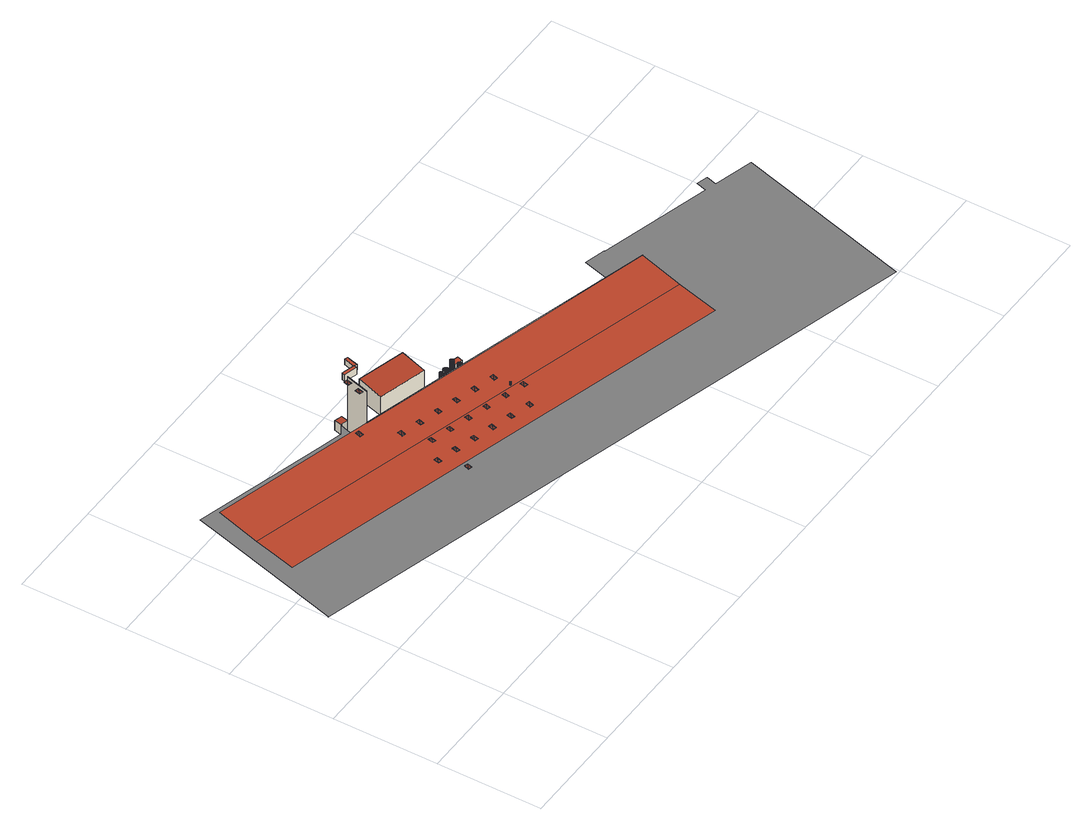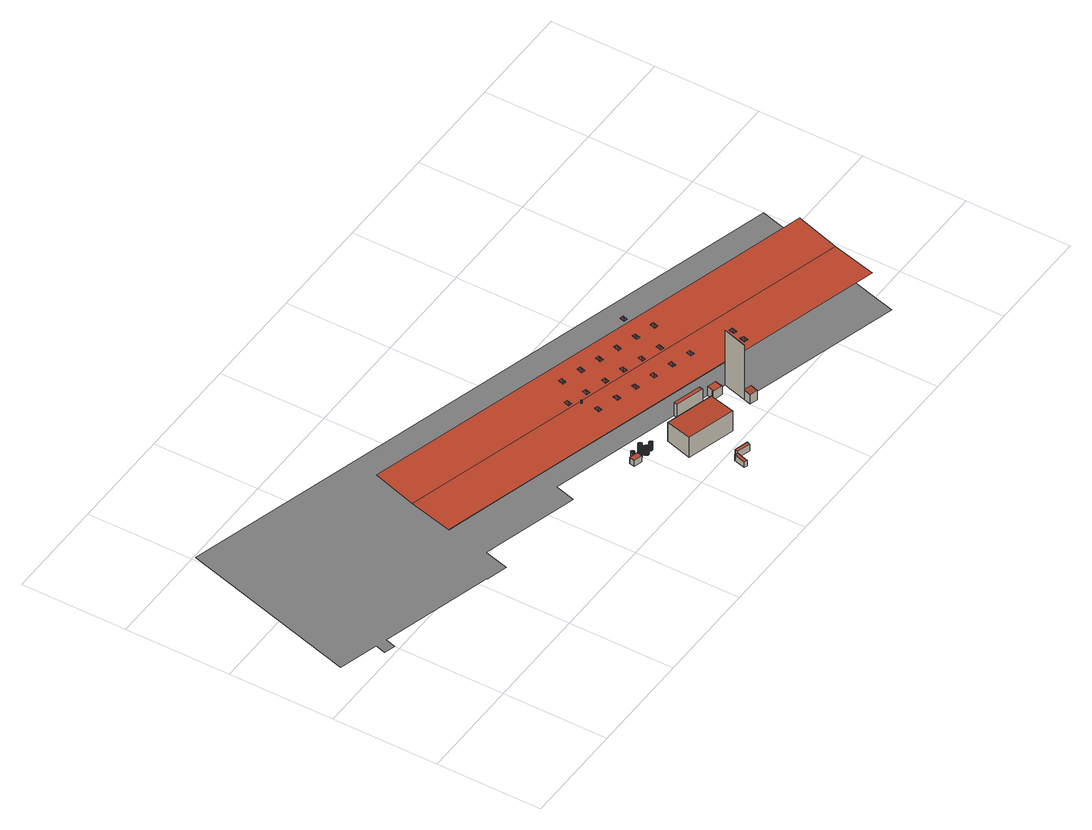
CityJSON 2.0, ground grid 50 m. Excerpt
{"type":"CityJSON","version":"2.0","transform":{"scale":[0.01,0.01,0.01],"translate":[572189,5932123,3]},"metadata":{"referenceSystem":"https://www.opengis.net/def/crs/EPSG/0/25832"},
"CityObjects":{
"building1":{"type":"Building","attributes":{"Grundfläche 2D":"24030.759298","Grundhöhe NN":"3.388"},"children":["building1-1","building1-2","building1-3","building1-4","building1-5","building1-6","building1-7","building1-8","building1-9","building1-10","building1-11","building1-12","building1-13","building1-14","building1-15","building1-16","building1-17","building1-18","building1-19","building1-20","building1-21","building1-22","building1-23"],"geometry":[{"type":"MultiSurface","lod":"3","boundaries":[[[0,1,2,3,4,5,6,7]],[[8,9,10,11]],[[12,13,11,8,14,15,16]],[[17,18,19,20]],[[21,22,23,24]],[[25,26,27,28]],[[29,30,31,32]],[[26,29,32,27]],[[22,21,16,33]],[[22,33,34,23]],[[29,26,25,35,36,37,38,30]],[[33,16,15,34]],[[30,38,39,31]],[[36,35,40,41]],[[37,36,41,42]],[[38,37,42,39]],[[43,44,45,46]],[[44,47,48,45]],[[44,43,49,47]],[[5,50,51,52,9,8,53,6]],[[47,49,54,48]],[[9,52,55,10]],[[56,57,58,59,60,61,62,63,64,65,66,67,68,69,70,71,72,73,74,75,76,77,78,24,23,34,15,14,28,27,32,31,39,42,41,40,46,45,48,54]],[[10,55,79,11]]],"semantics":{"surfaces":[{"type":"RoofSurface"},{"type":"WallSurface"},{"type":"GroundSurface"}],"values":[0,1,1,1,1,1,1,1,0,1,0,1,1,1,1,1,1,1,0,0,1,1,2,0]}}]},
"building1-1":{"type":"BuildingInstallation","parents":["building1"],"geometry":[{"type":"MultiSurface","lod":"3","boundaries":[[[80,81,82]],[[80,83,81]],[[80,82,84]],[[80,84,83]],[[82,81,85,86]],[[84,82,86,87]],[[83,84,87,88]],[[81,83,88,85]]],"semantics":{"surfaces":[{"type":"RoofSurface"},{"type":"WallSurface"}],"values":[0,0,0,0,1,1,1,1]}}]},
"building1-2":{"type":"BuildingInstallation","parents":["building1"],"geometry":[{"type":"MultiSurface","lod":"3","boundaries":[[[89,90,91]],[[89,92,90]],[[89,91,93]],[[89,93,92]],[[91,90,94,95]],[[93,91,95,96]],[[92,93,96,97]],[[90,92,97,94]]],"semantics":{"surfaces":[{"type":"RoofSurface"},{"type":"WallSurface"}],"values":[0,0,0,0,1,1,1,1]}}]},
"building1-3":{"type":"BuildingInstallation","parents":["building1"],"geometry":[{"type":"MultiSurface","lod":"3","boundaries":[[[98,99,100]],[[98,101,99]],[[98,100,102]],[[98,102,101]],[[100,99,103,104]],[[104,105,102,100]],[[101,102,105,106]],[[106,103,99,101]]],"semantics":{"surfaces":[{"type":"RoofSurface"},{"type":"WallSurface"}],"values":[0,0,0,0,1,1,1,1]}}]},
"building1-4":{"type":"BuildingInstallation","parents":["building1"],"geometry":[{"type":"MultiSurface","lod":"3","boundaries":[[[107,108,109]],[[107,110,108]],[[107,109,111]],[[107,111,110]],[[109,108,112,113]],[[111,109,113,114]],[[110,111,114,115]],[[108,110,115,112]]],"semantics":{"surfaces":[{"type":"RoofSurface"},{"type":"WallSurface"}],"values":[0,0,0,0,1,1,1,1]}}]},
"building1-5":{"type":"BuildingInstallation","parents":["building1"],"geometry":[{"type":"MultiSurface","lod":"3","boundaries":[[[116,117,118]],[[116,119,117]],[[116,118,120]],[[116,120,119]],[[118,117,121,122]],[[120,118,122,123]],[[119,120,123,124]],[[117,119,124,121]]],"semantics":{"surfaces":[{"type":"RoofSurface"},{"type":"WallSurface"}],"values":[0,0,0,0,1,1,1,1]}}]},
"building1-6":{"type":"BuildingInstallation","parents":["building1"],"geometry":[{"type":"MultiSurface","lod":"3","boundaries":[[[125,126,127]],[[125,128,126]],[[125,127,129]],[[125,129,128]],[[127,126,130,131]],[[129,127,131,132]],[[128,129,132,133]],[[126,128,133,130]]],"semantics":{"surfaces":[{"type":"RoofSurface"},{"type":"WallSurface"}],"values":[0,0,0,0,1,1,1,1]}}]},
"building1-7":{"type":"BuildingInstallation","parents":["building1"],"geometry":[{"type":"MultiSurface","lod":"3","boundaries":[[[134,135,136]],[[134,137,135]],[[134,136,138]],[[134,138,137]],[[139,140,136,135]],[[138,136,140,141]],[[141,142,137,138]],[[135,137,142,139]]],"semantics":{"surfaces":[{"type":"RoofSurface"},{"type":"WallSurface"}],"values":[0,0,0,0,1,1,1,1]}}]},
"building1-8":{"type":"BuildingInstallation","parents":["building1"],"geometry":[{"type":"MultiSurface","lod":"3","boundaries":[[[143,144,145]],[[143,146,144]],[[143,145,147]],[[143,147,146]],[[148,145,144,149]],[[148,150,147,145]],[[151,146,147,150]],[[151,149,144,146]]],"semantics":{"surfaces":[{"type":"RoofSurface"},{"type":"WallSurface"}],"values":[0,0,0,0,1,1,1,1]}}]},
"building1-9":{"type":"BuildingInstallation","parents":["building1"],"geometry":[{"type":"MultiSurface","lod":"3","boundaries":[[[152,153,154]],[[152,155,153]],[[152,154,156]],[[152,156,155]],[[154,153,157,158]],[[156,154,158,159]],[[155,156,159,160]],[[153,155,160,157]]],"semantics":{"surfaces":[{"type":"RoofSurface"},{"type":"WallSurface"}],"values":[0,0,0,0,1,1,1,1]}}]},
"building1-10":{"type":"BuildingInstallation","parents":["building1"],"geometry":[{"type":"MultiSurface","lod":"3","boundaries":[[[161,162,163]],[[161,164,162]],[[161,163,165]],[[161,165,164]],[[163,162,166,167]],[[165,163,167,168]],[[164,165,168,169]],[[162,164,169,166]]],"semantics":{"surfaces":[{"type":"RoofSurface"},{"type":"WallSurface"}],"values":[0,0,0,0,1,1,1,1]}}]},
"building1-11":{"type":"BuildingInstallation","parents":["building1"],"geometry":[{"type":"MultiSurface","lod":"3","boundaries":[[[170,171,172]],[[170,173,171]],[[170,172,174]],[[170,174,173]],[[172,171,175,176]],[[174,172,176,177]],[[173,174,177,178]],[[171,173,178,175]]],"semantics":{"surfaces":[{"type":"RoofSurface"},{"type":"WallSurface"}],"values":[0,0,0,0,1,1,1,1]}}]},
"building1-12":{"type":"BuildingInstallation","parents":["building1"],"geometry":[{"type":"MultiSurface","lod":"3","boundaries":[[[179,180,181]],[[179,182,180]],[[179,181,183]],[[179,183,182]],[[181,180,184,185]],[[183,181,185,186]],[[182,183,186,187]],[[180,182,187,184]]],"semantics":{"surfaces":[{"type":"RoofSurface"},{"type":"WallSurface"}],"values":[0,0,0,0,1,1,1,1]}}]},
"building1-13":{"type":"BuildingInstallation","parents":["building1"],"geometry":[{"type":"MultiSurface","lod":"3","boundaries":[[[188,189,190]],[[188,191,189]],[[188,190,192]],[[188,192,191]],[[190,189,193,194]],[[192,190,194,195]],[[191,192,195,196]],[[189,191,196,193]]],"semantics":{"surfaces":[{"type":"RoofSurface"},{"type":"WallSurface"}],"values":[0,0,0,0,1,1,1,1]}}]},
"building1-14":{"type":"BuildingInstallation","parents":["building1"],"geometry":[{"type":"MultiSurface","lod":"3","boundaries":[[[197,198,199]],[[197,200,198]],[[197,199,201]],[[197,201,200]],[[199,198,202,203]],[[201,199,203,204]],[[200,201,204,205]],[[198,200,205,202]]],"semantics":{"surfaces":[{"type":"RoofSurface"},{"type":"WallSurface"}],"values":[0,0,0,0,1,1,1,1]}}]},
"building1-15":{"type":"BuildingInstallation","parents":["building1"],"geometry":[{"type":"MultiSurface","lod":"3","boundaries":[[[206,207,208]],[[206,209,207]],[[206,208,210]],[[206,210,209]],[[208,207,211,212]],[[210,208,212,213]],[[209,210,213,214]],[[207,209,214,211]]],"semantics":{"surfaces":[{"type":"RoofSurface"},{"type":"WallSurface"}],"values":[0,0,0,0,1,1,1,1]}}]},
"building1-16":{"type":"BuildingInstallation","parents":["building1"],"geometry":[{"type":"MultiSurface","lod":"3","boundaries":[[[215,216,217]],[[215,218,216]],[[215,217,219]],[[215,219,218]],[[217,216,220,221]],[[219,217,221,222]],[[218,219,222,223]],[[216,218,223,220]]],"semantics":{"surfaces":[{"type":"RoofSurface"},{"type":"WallSurface"}],"values":[0,0,0,0,1,1,1,1]}}]},
"building1-17":{"type":"BuildingInstallation","parents":["building1"],"geometry":[{"type":"MultiSurface","lod":"3","boundaries":[[[224,225,226]],[[224,227,225]],[[224,226,228]],[[224,228,227]],[[226,225,229,230]],[[228,226,230,231]],[[227,228,231,232]],[[225,227,232,229]]],"semantics":{"surfaces":[{"type":"RoofSurface"},{"type":"WallSurface"}],"values":[0,0,0,0,1,1,1,1]}}]},
"building1-18":{"type":"BuildingInstallation","parents":["building1"],"geometry":[{"type":"MultiSurface","lod":"3","boundaries":[[[233,234,235]],[[233,236,234]],[[233,235,237]],[[233,237,236]],[[235,234,238,239]],[[237,235,239,240]],[[236,237,240,241]],[[234,236,241,238]]],"semantics":{"surfaces":[{"type":"RoofSurface"},{"type":"WallSurface"}],"values":[0,0,0,0,1,1,1,1]}}]},
"building1-19":{"type":"BuildingInstallation","parents":["building1"],"geometry":[{"type":"MultiSurface","lod":"3","boundaries":[[[242,243,244]],[[242,245,243]],[[242,244,246]],[[242,246,245]],[[244,243,247,248]],[[246,244,248,249]],[[245,246,249,250]],[[243,245,250,247]]],"semantics":{"surfaces":[{"type":"RoofSurface"},{"type":"WallSurface"}],"values":[0,0,0,0,1,1,1,1]}}]},
"building1-20":{"type":"BuildingInstallation","parents":["building1"],"geometry":[{"type":"MultiSurface","lod":"3","boundaries":[[[251,252,253]],[[251,254,252]],[[251,253,255]],[[251,255,254]],[[253,252,256,257]],[[255,253,257,258]],[[254,255,258,259]],[[252,254,259,256]]],"semantics":{"surfaces":[{"type":"RoofSurface"},{"type":"WallSurface"}],"values":[0,0,0,0,1,1,1,1]}}]},
"building1-21":{"type":"BuildingInstallation","parents":["building1"],"geometry":[{"type":"MultiSurface","lod":"3","boundaries":[[[260,261,262,263,264,265,266,267,268,269,270,271,272,273,274,275,276]],[[264,263,277,278]],[[263,262,279,277]],[[280,266,265,264,278,281]],[[282,268,267,266,280,283]],[[269,268,282,284]],[[270,269,284,285]],[[271,270,285,286]],[[272,271,286,287]],[[288,274,273,272,287,289]],[[275,274,288,290]],[[276,275,290,291]],[[260,276,291,292]],[[261,260,292,293]],[[262,261,293,279]]],"semantics":{"surfaces":[{"type":"RoofSurface"},{"type":"WallSurface"}],"values":[0,1,1,1,1,1,1,1,1,1,1,1,1,1,1]}}]},
"building1-22":{"type":"BuildingInstallation","parents":["building1"],"geometry":[{"type":"MultiSurface","lod":"3","boundaries":[[[294,295,296]],[[294,297,295]],[[294,296,298]],[[294,298,297]],[[296,295,299,300]],[[298,296,300,301]],[[297,298,301,302]],[[295,297,302,299]]],"semantics":{"surfaces":[{"type":"RoofSurface"},{"type":"WallSurface"}],"values":[0,0,0,0,1,1,1,1]}}]},
"building1-23":{"type":"BuildingInstallation","parents":["building1"],"geometry":[{"type":"MultiSurface","lod":"3","boundaries":[[[303,304,305]],[[303,306,304]],[[303,305,307]],[[303,307,306]],[[305,304,308,309]],[[307,305,309,310]],[[306,307,310,311]],[[304,306,311,308]]],"semantics":{"surfaces":[{"type":"RoofSurface"},{"type":"WallSurface"}],"values":[0,0,0,0,1,1,1,1]}}]},
"building2":{"type":"Building","attributes":{"Grundfläche 2D":"312.555005","Grundhöhe NN":"3.388"},"geometry":[{"type":"Solid","lod":"3","boundaries":[[[[312,313,314,315]],[[316,317,315,314]],[[317,318,312,315]],[[318,319,313,312]],[[319,316,314,313]],[[319,318,317,316]]]],"semantics":{"surfaces":[{"type":"RoofSurface"},{"type":"WallSurface"},{"type":"GroundSurface"}],"values":[[0,1,1,1,1,2]]}}]},
"building3":{"type":"Building","attributes":{"Grundfläche 2D":"10.843901","Grundhöhe NN":"3.279"},"geometry":[{"type":"Solid","lod":"3","boundaries":[[[[320,321,322,323]],[[324,325,323,322]],[[325,326,320,323]],[[326,327,321,320]],[[327,324,322,321]],[[327,326,325,324]]]],"semantics":{"surfaces":[{"type":"RoofSurface"},{"type":"WallSurface"},{"type":"GroundSurface"}],"values":[[0,1,1,1,1,2]]}}]},
"building4":{"type":"Building","attributes":{"Grundfläche 2D":"8.420432","Grundhöhe NN":"3.201"},"geometry":[{"type":"Solid","lod":"3","boundaries":[[[[328,329,330,331]],[[329,328,332,333]],[[330,329,333,334]],[[331,330,334,335]],[[328,331,335,332]],[[333,332,335,334]]]],"semantics":{"surfaces":[{"type":"RoofSurface"},{"type":"WallSurface"},{"type":"GroundSurface"}],"values":[[0,1,1,1,1,2]]}}]},
"building5":{"type":"Building","attributes":{"Grundfläche 2D":"1.985533","Grundhöhe NN":"3.388"},"geometry":[{"type":"Solid","lod":"3","boundaries":[[[[336,337,338,339]],[[340,341,336,339,342]],[[337,343,344,338]],[[345,346,344,343]],[[347,346,345]],[[347,348,349,346]],[[348,350,351,352,349]],[[353,354,355,352,351]],[[356,357,358,355,354]],[[357,359,360,358]],[[361,362,363,360,359]],[[362,364,365,366,363]],[[367,368,369,366,365]],[[370,371,372,369,368]],[[373,374,375,372,371]],[[376,377,378,375,374]],[[379,378,377]],[[379,380,381,378]],[[380,382,383,381]],[[384,385,386,383,382]],[[385,387,388,386]],[[389,388,387]],[[389,390,391,388]],[[392,391,390]],[[393,394,395,391,392]],[[394,396,397,395]],[[398,397,396]],[[398,399,400,401,397]],[[400,402,340,342,401]],[[403,404,405,406]],[[407,408,404,403]],[[409,406,405,410]],[[411,409,410,412]],[[413,411,412,414]],[[415,413,414,416]],[[415,416,417,418]],[[418,417,419,420]],[[421,420,419,422]],[[421,422,423,424]],[[425,424,423,426]],[[427,425,426,428]],[[429,427,428,430]],[[429,430,431,432]],[[433,432,431,434]],[[435,436,437,438,439,407,403,406,409,411,413,415,418,420,421,424,425,427,429,432,433,440,441,442]],[[440,433,434,443]],[[440,443,444,441]],[[442,441,444,445]],[[435,442,445,446]],[[435,446,447,436]],[[437,436,447,448]],[[438,437,448,449]],[[439,438,449,450]],[[407,439,450,408]],[[405,404,339,338]],[[404,408,342,339]],[[410,405,338,344]],[[412,410,344,346]],[[414,412,346,349]],[[416,414,349,352]],[[417,416,352,355]],[[419,417,355,358]],[[422,419,358,360]],[[423,422,360,363]],[[426,423,363,366]],[[428,426,366,369]],[[430,428,369,372]],[[431,430,372,375]],[[434,431,375,378]],[[443,434,378,381]],[[444,443,381,383]],[[445,444,383,386]],[[446,445,386,388]],[[447,446,388,391]],[[448,447,391,395]],[[449,448,395,397]],[[450,449,397,401]],[[408,450,401,342]],[[337,336,451,452]],[[336,341,340,453,454,451]],[[453,340,402,400,455,456]],[[343,337,452,457]],[[345,343,457,458]],[[347,345,458,459]],[[348,347,459,460]],[[461,351,350,348,460,462]],[[463,354,353,351,461,464]],[[465,357,356,354,463,466]],[[359,357,465,467]],[[361,359,467,468]],[[362,361,468,469]],[[470,365,364,362,469,471]],[[472,368,367,365,470,473]],[[370,368,472,474]],[[371,370,474,475]],[[476,374,373,371,475,477]],[[376,374,476,478]],[[377,376,478,479]],[[379,377,479,480]],[[380,379,480,481]],[[382,380,481,482]],[[384,382,482,483]],[[385,384,483,484]],[[387,385,484,485]],[[389,387,485,486]],[[390,389,486,487]],[[392,390,487,488]],[[393,392,488,489]],[[394,393,489,490]],[[396,394,490,491]],[[398,396,491,492]],[[399,398,492,493]],[[400,399,493,455]],[[485,484,483,482,481,480,479,478,476,477,475,474,472,473,470,471,469,468,467,465,466,463,464,461,462,460,459,458,457,452,451,454,453,456,455,493,492,491,490,489,488,487,486]]]],"semantics":{"surfaces":[{"type":"RoofSurface"},{"type":"WallSurface"},{"type":"GroundSurface"}],"values":[[0,0,0,0,0,0,0,0,0,0,0,0,0,0,0,0,0,0,0,0,0,0,0,0,0,0,0,0,0,0,0,0,0,0,0,0,0,0,0,0,0,0,0,0,0,0,0,0,0,0,0,0,0,0,0,0,0,0,0,0,0,0,0,0,0,0,0,0,0,0,0,0,0,0,0,0,0,0,1,1,1,1,1,1,1,1,1,1,1,1,1,1,1,1,1,1,1,1,1,1,1,1,1,1,1,1,1,1,1,1,1,1,1,2]]}}]},
"building6":{"type":"Building","attributes":{"Grundfläche 2D":"4.616173","Grundhöhe NN":"3.388"},"geometry":[{"type":"Solid","lod":"3","boundaries":[[[[494,495,496,497]],[[495,498,499,496]],[[500,494,497,501]],[[502,500,501,503]],[[504,502,503,505]],[[506,504,505,507]],[[508,506,507,509]],[[510,508,509,511]],[[512,510,511,513]],[[514,512,513,515]],[[516,514,515,517]],[[518,516,517,519]],[[520,518,519,521]],[[522,520,521,523]],[[524,522,523,525]],[[526,524,525,527]],[[528,526,527,529]],[[530,528,529,531]],[[532,530,531,533]],[[534,532,533,535]],[[536,534,535,537]],[[538,536,537,539]],[[540,538,539,541]],[[498,540,541,499]],[[542,543,544,545,546,547,548]],[[549,542,548,550]],[[545,551,552,553,546]],[[554,555,556,557,558,552]],[[554,552,551]],[[556,559,560,561,562,557]],[[560,563,564,565,566,561]],[[564,567,568,569,565]],[[570,571,572,573,574,568]],[[570,568,567]],[[575,576,577,578,579,580,549,550,548,547,546,553,552,558,557,562,561,566,565,569,568,574,573,581]],[[572,582,583,581,573]],[[583,584,576,575,581]],[[584,585,586,578,577,576]],[[586,587,579,578]],[[587,588,580,579]],[[588,589,542,549,580]],[[590,591,544,543]],[[592,590,543,542]],[[591,593,545,544]],[[593,594,551,545]],[[594,595,554,551]],[[595,596,555,554]],[[596,597,556,555]],[[597,598,559,556]],[[598,599,560,559]],[[599,600,563,560]],[[600,601,564,563]],[[601,602,567,564]],[[602,603,570,567]],[[603,604,571,570]],[[604,605,572,571]],[[605,606,582,572]],[[606,607,583,582]],[[607,608,584,583]],[[608,609,585,584]],[[609,610,586,585]],[[610,611,587,586]],[[611,612,588,587]],[[612,613,589,588]],[[613,592,542,589]],[[495,494,591,590]],[[498,495,590,592]],[[494,500,593,591]],[[500,502,594,593]],[[502,504,595,594]],[[504,506,596,595]],[[506,508,597,596]],[[508,510,598,597]],[[510,512,599,598]],[[512,514,600,599]],[[514,516,601,600]],[[516,518,602,601]],[[518,520,603,602]],[[520,522,604,603]],[[522,524,605,604]],[[524,526,606,605]],[[526,528,607,606]],[[528,530,608,607]],[[530,532,609,608]],[[532,534,610,609]],[[534,536,611,610]],[[536,538,612,611]],[[538,540,613,612]],[[540,498,592,613]],[[614,615,497,496]],[[615,616,501,497]],[[617,614,496,499]],[[616,618,503,501]],[[618,619,505,503]],[[619,620,507,505]],[[620,621,509,507]],[[621,622,511,509]],[[622,623,513,511]],[[623,624,515,513]],[[624,625,517,515]],[[625,626,519,517]],[[626,627,521,519]],[[627,628,523,521]],[[628,629,525,523]],[[629,630,527,525]],[[630,631,529,527]],[[631,632,531,529]],[[632,633,533,531]],[[633,634,535,533]],[[634,635,537,535]],[[635,636,539,537]],[[636,637,541,539]],[[637,617,499,541]],[[632,631,630,629,628,627,626,625,624,623,622,621,620,619,618,616,615,614,617,637,636,635,634,633]]]],"semantics":{"surfaces":[{"type":"RoofSurface"},{"type":"WallSurface"},{"type":"GroundSurface"}],"values":[[0,0,0,0,0,0,0,0,0,0,0,0,0,0,0,0,0,0,0,0,0,0,0,0,0,0,0,0,0,0,0,0,0,0,0,0,0,0,0,0,0,0,0,0,0,0,0,0,0,0,0,0,0,0,0,0,0,0,0,0,0,0,0,0,0,0,0,0,0,0,0,0,0,0,0,0,0,0,0,0,0,0,0,0,0,0,0,0,0,1,1,1,1,1,1,1,1,1,1,1,1,1,1,1,1,1,1,1,1,1,1,1,1,2]]}}]},
"building7":{"type":"Building","attributes":{"Grundfläche 2D":"2.510929","Grundhöhe NN":"3.388"},"geometry":[{"type":"Solid","lod":"3","boundaries":[[[[638,639,640,641,642]],[[643,644,638,642,645]],[[640,646,647,648,641]],[[649,650,651,648,647]],[[650,652,653,654,651]],[[653,655,656,657,654]],[[656,658,659,660,657]],[[659,661,662,660]],[[663,664,665,662,661]],[[666,667,668,665,664]],[[669,670,671,668,667]],[[672,673,674,671,670]],[[673,675,676,674]],[[677,678,679,676,675]],[[680,681,682,679,678]],[[683,684,685,682,681]],[[686,687,688,685,684]],[[687,689,690,691,688]],[[692,693,694,691,690]],[[695,696,697,694,693]],[[696,698,699,700,697]],[[699,701,702,703,700]],[[702,704,705,706,703]],[[705,707,643,645,706]],[[708,709,710,711]],[[709,712,713,710]],[[714,708,711,715]],[[716,714,715,717]],[[718,716,717,719]],[[720,718,719,721]],[[720,721,722,723]],[[724,723,722,725]],[[726,724,725,727]],[[726,727,728,729]],[[730,729,728,731]],[[730,731,732,733]],[[734,733,732,735]],[[736,734,735,737]],[[738,736,737,739]],[[740,741,742,743,744,712,709,708,714,716,718,720,723,724,726,729,730,733,734,736,738,745,746,747]],[[745,738,739,748]],[[746,745,748,749]],[[747,746,749,750]],[[740,747,750,751]],[[741,740,751,752]],[[742,741,752,753]],[[742,753,754,743]],[[744,743,754,755]],[[712,744,755,713]],[[711,710,642,641]],[[710,713,645,642]],[[715,711,641,648]],[[717,715,648,651]],[[719,717,651,654]],[[721,719,654,657]],[[721,657,660,722]],[[725,722,660,662]],[[727,725,662,665]],[[728,727,665,668]],[[731,728,668,671]],[[732,731,671,674]],[[735,732,674,676]],[[737,735,676,679]],[[739,737,679,682]],[[748,739,682,685]],[[749,748,685,688]],[[750,749,688,691]],[[751,750,691,694]],[[752,751,694,697]],[[753,752,697,700]],[[754,753,700,703]],[[755,754,703,706]],[[713,755,706,645]],[[756,640,639,638,757,758]],[[759,647,646,640,756,760]],[[638,644,643,761,762,757]],[[763,650,649,647,759,764]],[[765,653,652,650,763,766]],[[655,653,765,767]],[[656,655,767,768]],[[769,659,658,656,768,770]],[[661,659,769,771]],[[772,664,663,661,771,773]],[[666,664,772,774]],[[667,666,774,775]],[[776,670,669,667,775,777]],[[778,673,672,670,776,779]],[[675,673,778,780]],[[678,677,675,780,781]],[[782,681,680,678,781,783]],[[683,681,782,784]],[[684,683,784,785]],[[786,687,686,684,785,787]],[[788,690,689,687,786,789]],[[790,693,692,690,788,791]],[[695,693,790,792]],[[696,695,792,793]],[[794,699,698,696,793,795]],[[796,702,701,699,794,797]],[[798,705,704,702,796,799]],[[761,643,707,705,798,800]],[[792,790,791,788,789,786,787,785,784,782,783,781,780,778,779,776,777,775,774,772,773,771,769,770,768,767,765,766,763,764,759,760,756,758,757,762,761,800,798,799,796,797,794,795,793]]]],"semantics":{"surfaces":[{"type":"RoofSurface"},{"type":"WallSurface"},{"type":"GroundSurface"}],"values":[[0,0,0,0,0,0,0,0,0,0,0,0,0,0,0,0,0,0,0,0,0,0,0,0,0,0,0,0,0,0,0,0,0,0,0,0,0,0,0,0,0,0,0,0,0,0,0,0,0,0,0,0,0,0,0,0,0,0,0,0,0,0,0,0,0,0,0,0,0,0,0,0,0,1,1,1,1,1,1,1,1,1,1,1,1,1,1,1,1,1,1,1,1,1,1,1,1,1,1,1,1,2]]}}]},
"building8":{"type":"Building","attributes":{"Grundfläche 2D":"13.021311","Grundhöhe NN":"3.388"},"geometry":[{"type":"Solid","lod":"3","boundaries":[[[[801,802,803,804]],[[801,804,805]],[[802,806,807,803]],[[806,808,809,807]],[[808,810,811,812,809]],[[813,814,815,812,811]],[[814,816,817,818,815]],[[817,819,820,818]],[[821,822,823,820,819]],[[822,824,825,823]],[[826,827,828,825,824]],[[829,830,831,828,827]],[[832,833,834,831,830]],[[835,836,837,834,833]],[[838,839,840,837,836]],[[841,840,839]],[[841,842,843,840]],[[844,845,843,842]],[[846,847,848,845,844]],[[847,849,850,848]],[[851,852,853,850,849]],[[852,854,855,856,853]],[[855,857,858,856]],[[857,859,860,861,858]],[[860,862,863,864,861]],[[863,805,804,864]],[[865,866,867,868]],[[866,869,870,867]],[[871,865,868,872]],[[873,871,872,874]],[[875,873,874,876]],[[877,875,876,878]],[[877,878,879,880]],[[881,880,879,882]],[[881,882,883,884]],[[885,884,883,886]],[[887,885,886,888]],[[889,887,888,890]],[[891,889,890,892]],[[893,891,892,894]],[[895,896,897,898,899,900,869,866,865,871,873,875,877,880,881,884,885,887,889,891,893,901,902,903]],[[901,893,894,904]],[[901,904,905,902]],[[903,902,905,906]],[[903,906,907,895]],[[896,895,907,908]],[[897,896,908,909]],[[898,897,909,910]],[[898,910,911,899]],[[900,899,911,912]],[[869,900,912,870]],[[868,867,804,803]],[[867,870,864,804]],[[872,868,803,807]],[[874,872,807,809]],[[876,874,809,812]],[[878,876,812,815]],[[879,878,815,818]],[[882,879,818,820]],[[883,882,820,823]],[[886,883,823,825]],[[888,886,825,828]],[[890,888,828,831]],[[892,890,831,834]],[[894,892,834,837]],[[904,894,837,840]],[[905,904,840,843]],[[905,843,845,906]],[[907,906,845,848]],[[908,907,848,850]],[[909,908,850,853]],[[909,853,856,910]],[[911,910,856,858]],[[912,911,858,861]],[[912,861,864,870]],[[913,914,915,916]],[[802,801,917,918]],[[806,802,918,919]],[[808,806,919,920]],[[810,808,920,921]],[[811,810,921,922]],[[813,811,922,923]],[[814,813,923,924]],[[925,817,816,814,924,926]],[[819,817,925,927]],[[928,822,821,819,927,929]],[[824,822,928,930]],[[826,824,930,931]],[[827,826,931,932]],[[933,830,829,827,932,934]],[[832,830,933,935]],[[833,832,935,936]],[[835,833,936,937]],[[836,835,937,938]],[[838,836,938,939]],[[839,838,939,940]],[[841,839,940,941]],[[842,841,941,942]],[[844,842,942,943]],[[944,847,846,844,943,945]],[[849,847,944,946]],[[947,852,851,849,946,948]],[[949,855,854,852,947,950]],[[857,855,949,951]],[[952,860,859,857,951,953]],[[954,863,862,860,952,955]],[[801,805,956,917]],[[805,863,954,956]],[[914,913,957,958]],[[915,914,958,959]],[[916,915,959,960]],[[913,916,960,957]],[[944,945,943,942,941,940,939,938,937,936,935,933,934,932,931,930,928,929,927,925,926,924,923,922,921,920,919,918,917,956,954,955,952,953,951,949,950,947,948,946]],[[958,957,960,959]]]],"semantics":{"surfaces":[{"type":"RoofSurface"},{"type":"WallSurface"},{"type":"GroundSurface"}],"values":[[0,0,0,0,0,0,0,0,0,0,0,0,0,0,0,0,0,0,0,0,0,0,0,0,0,0,0,0,0,0,0,0,0,0,0,0,0,0,0,0,0,0,0,0,0,0,0,0,0,0,0,0,0,0,0,0,0,0,0,0,0,0,0,0,0,0,0,0,0,0,0,0,0,0,0,0,1,1,1,1,1,1,1,1,1,1,1,1,1,1,1,1,1,1,1,1,1,1,1,1,1,1,1,1,1,1,1,1,1,1,1,1,2,2]]}}]}
},
"vertices":[
[638,10574,1261],[4514,9489,1262],[14198,6781,1262],[14249,6767,1262],[22858,4359,1261],[23442,6448,1189],[1222,12662,1189],[927,11608,1227],[9571,12662,1261],[9565,12641,1261],[9565,12641,1290],[9571,12662,1290],[9888,13794,3030],[9571,12662,3030],[9571,12662,39],[9888,13794,39],[9888,13794,584],[9873,13786,3008],[9563,12677,2993],[9563,12677,3030],[9873,13786,3030],[9525,13895,584],[9627,14258,553],[9627,14258,39],[9525,13895,39],[10051,12528,525],[10135,12829,525],[10135,12829,39],[10051,12528,39],[10110,12836,525],[10125,12890,525],[10125,12890,39],[10110,12836,39],[9989,14156,553],[9989,14156,39],[10486,12407,525],[10570,12709,525],[10599,12701,525],[10614,12754,525],[10614,12754,39],[10486,12407,39],[10570,12709,39],[10599,12701,39],[10899,12291,768],[10948,12463,768],[10948,12463,39],[10899,12291,39],[12277,12092,768],[12277,12092,39],[12229,11919,768],[24042,8592,1261],[19006,10001,1261],[18498,10143,1261],[1828,14828,1261],[12229,11919,39],[24042,8592,1290],[18422,10187,39],[18693,11156,39],[19231,11005,39],[23248,9882,39],[23576,11058,39],[24561,10783,39],[24553,10754,39],[29863,9269,39],[30006,9778,39],[30521,9634,39],[30379,9125,39],[32238,8605,39],[29868,132,39],[29859,99,39],[22260,2224,39],[80,8427,39],[40,8438,39],[43,8447,39],[47,8462,39],[1828,14828,39],[2144,15960,39],[8460,14193,39],[8470,14190,39],[24048,8614,1290],
[9573,7785,1303],[9617,7638,1276],[9687,7888,1276],[9458,7682,1276],[9528,7933,1276],[9617,7638,1250],[9687,7888,1258],[9528,7933,1258],[9458,7682,1250],
[9234,9034,1286],[9119,8926,1266],[9277,8882,1266],[9191,9185,1266],[9349,9141,1266],[9119,8926,1238],[9277,8882,1238],[9349,9141,1229],[9191,9185,1229],
[8835,12558,1301],[8878,12409,1285],[8949,12664,1285],[8721,12453,1285],[8792,12708,1285],[8878,12409,1248],[8949,12664,1256],[8792,12708,1256],[8721,12453,1248],
[10193,8766,1286],[10078,8658,1266],[10235,8614,1266],[10150,8917,1266],[10308,8873,1266],[10078,8658,1238],[10235,8614,1238],[10308,8873,1229],[10150,8917,1229],
[10172,9911,1236],[10216,9765,1219],[10286,10014,1219],[10057,9809,1219],[10127,10058,1219],[10216,9765,1201],[10286,10014,1193],[10127,10058,1193],[10057,9809,1201],
[9825,11153,1265],[9710,11049,1245],[9869,11004,1245],[9781,11303,1245],[9940,11258,1245],[9710,11049,1212],[9869,11004,1212],[9940,11258,1221],[9781,11303,1221],
[9393,12930,3044],[9438,12783,3026],[9507,13033,3026],[9278,12828,3026],[9348,13078,3026],[9438,12783,2994],[9507,13033,2997],[9348,13078,2997],[9278,12828,2994],
[9576,13587,3059],[9621,13439,3041],[9691,13689,3041],[9461,13484,3041],[9531,13734,3041],[9691,13689,3006],[9621,13439,3002],[9531,13734,3006],[9461,13484,3002],
[11154,8497,1286],[11038,8389,1266],[11196,8345,1266],[11111,8648,1266],[11269,8604,1266],[11038,8389,1238],[11196,8345,1238],[11269,8604,1229],[11111,8648,1229],
[11128,9644,1236],[11172,9497,1219],[11242,9746,1219],[11013,9542,1219],[11083,9791,1219],[11172,9497,1201],[11242,9746,1193],[11083,9791,1193],[11013,9542,1201],
[10785,10885,1265],[10670,10780,1245],[10829,10735,1245],[10741,11034,1245],[10900,10989,1245],[10670,10780,1212],[10829,10735,1212],[10900,10989,1221],[10741,11034,1221],
[12112,8229,1286],[11997,8121,1266],[12155,8077,1266],[12069,8380,1266],[12227,8336,1266],[11997,8121,1238],[12155,8077,1238],[12227,8336,1229],[12069,8380,1229],
[12093,9374,1236],[12137,9227,1219],[12207,9476,1219],[11978,9272,1219],[12048,9521,1219],[12137,9227,1201],[12207,9476,1193],[12048,9521,1193],[11978,9272,1201],
[11746,10616,1265],[11630,10511,1245],[11790,10467,1245],[11702,10765,1245],[11861,10721,1245],[11630,10511,1212],[11790,10467,1212],[11861,10721,1221],[11702,10765,1221],
[13078,7959,1286],[12962,7851,1266],[13120,7807,1266],[13035,8110,1266],[13193,8066,1266],[12962,7851,1238],[13120,7807,1238],[13193,8066,1229],[13035,8110,1229],
[13050,9106,1236],[13095,8960,1219],[13164,9209,1219],[12936,9004,1219],[13005,9253,1219],[13095,8960,1201],[13164,9209,1193],[13005,9253,1193],[12936,9004,1201],
[12706,10348,1265],[12590,10243,1245],[12750,10198,1245],[12661,10497,1245],[12821,10452,1245],[12590,10243,1212],[12750,10198,1212],[12821,10452,1221],[12661,10497,1221],
[14061,7684,1286],[13946,7576,1266],[14104,7532,1266],[14019,7835,1266],[14176,7791,1266],[13946,7576,1238],[14104,7532,1238],[14176,7791,1229],[14019,7835,1229],
[13668,10079,1265],[13553,9974,1245],[13712,9929,1245],[13624,10228,1245],[13783,10183,1245],[13553,9974,1212],[13712,9929,1212],[13783,10183,1221],[13624,10228,1221],
[14044,8829,1236],[14088,8682,1219],[14158,8931,1219],[13929,8726,1219],[13999,8975,1219],[14088,8682,1201],[14158,8931,1193],[13999,8975,1193],[13929,8726,1201],
[14722,9031,1346],[14722,9033,1346],[14706,9046,1346],[14689,9049,1346],[14672,9043,1346],[14660,9030,1346],[14659,9028,1346],[14658,9025,1346],[14656,9008,1346],[14662,8991,1346],[14675,8980,1346],[14692,8977,1346],[14695,8976,1346],[14698,8977,1346],[14714,8983,1346],[14725,8997,1346],[14728,9014,1346],[14689,9049,1194],[14672,9043,1193],[14706,9046,1194],[14659,9028,1193],[14660,9030,1193],[14656,9008,1192],[14658,9025,1193],[14662,8991,1192],[14675,8980,1191],[14692,8977,1191],[14695,8976,1191],[14714,8983,1192],[14698,8977,1192],[14725,8997,1192],[14728,9014,1193],[14722,9031,1193],[14722,9033,1193],
[15002,8561,1236],[15046,8414,1219],[15116,8663,1219],[14887,8458,1219],[14957,8708,1219],[15046,8414,1201],[15116,8663,1193],[14957,8708,1193],[14887,8458,1201],
[14659,9801,1265],[14544,9697,1245],[14703,9652,1245],[14615,9951,1245],[14774,9906,1245],[14544,9697,1212],[14703,9652,1212],[14774,9906,1221],[14615,9951,1221],
[11369,13153,1058],[13663,12511,1058],[14017,13775,1130],[11723,14417,1130],[14017,13775,39],[11723,14417,39],[11369,13153,39],[13663,12511,39],
[12309,15473,389],[12934,15294,389],[12980,15454,389],[12355,15633,389],[12980,15454,28],[12355,15633,28],[12309,15473,28],[12934,15294,28],
[13169,16019,325],[13009,15463,325],[13149,15423,325],[13308,15979,325],[13169,16019,20],[13009,15463,20],[13149,15423,20],[13308,15979,20],
[14453,12291,443],[14435,12287,443],[14441,12271,451],[14455,12274,451],[14471,12291,443],[14454,12291,443],[14469,12274,451],[14417,12278,443],[14426,12263,451],[14401,12264,443],[14413,12252,451],[14400,12263,443],[14388,12244,443],[14404,12237,451],[14384,12230,443],[14382,12222,443],[14399,12219,451],[14382,12212,443],[14382,12200,443],[14399,12202,451],[14383,12195,443],[14388,12180,443],[14403,12187,451],[14396,12164,443],[14410,12174,451],[14397,12163,443],[14409,12151,443],[14420,12163,451],[14411,12149,443],[14426,12139,443],[14433,12155,451],[14428,12139,443],[14447,12133,443],[14450,12149,451],[14448,12132,443],[14470,12132,443],[14468,12149,451],[14471,12132,443],[14492,12137,443],[14485,12153,451],[14493,12138,443],[14511,12148,443],[14500,12162,451],[14511,12149,443],[14525,12163,443],[14511,12173,451],[14534,12179,443],[14519,12186,451],[14535,12180,443],[14540,12196,443],[14523,12199,451],[14541,12216,443],[14524,12215,451],[14541,12217,443],[14537,12237,443],[14521,12232,451],[14536,12238,443],[14527,12257,443],[14526,12258,443],[14512,12248,451],[14511,12273,443],[14500,12261,451],[14510,12275,443],[14493,12284,443],[14491,12285,443],[14484,12270,451],[14473,12290,443],[14460,12226,462],[14457,12250,457],[14449,12248,457],[14457,12225,462],[14463,12226,462],[14466,12250,457],[14453,12224,462],[14440,12243,457],[14450,12221,462],[14432,12236,457],[14448,12217,462],[14426,12227,457],[14446,12213,462],[14423,12216,457],[14423,12205,457],[14446,12209,462],[14426,12196,457],[14448,12205,462],[14449,12202,462],[14430,12188,457],[14436,12182,457],[14451,12200,462],[14454,12198,462],[14444,12177,457],[14458,12197,462],[14454,12173,457],[14463,12196,462],[14465,12173,457],[14476,12176,457],[14467,12197,462],[14471,12200,462],[14485,12181,457],[14476,12212,462],[14475,12216,462],[14473,12220,462],[14470,12223,462],[14466,12225,462],[14473,12202,462],[14475,12205,462],[14476,12208,462],[14492,12188,457],[14496,12195,457],[14499,12204,457],[14500,12213,457],[14497,12224,457],[14492,12234,457],[14485,12242,457],[14475,12247,457],[14453,12291,39],[14435,12287,39],[14471,12291,39],[14454,12291,39],[14491,12285,39],[14473,12290,39],[14417,12278,39],[14401,12264,39],[14400,12263,39],[14388,12244,39],[14382,12222,39],[14384,12230,39],[14382,12200,39],[14382,12212,39],[14388,12180,39],[14383,12195,39],[14396,12164,39],[14397,12163,39],[14409,12151,39],[14426,12139,39],[14411,12149,39],[14447,12133,39],[14428,12139,39],[14448,12132,39],[14470,12132,39],[14492,12137,39],[14471,12132,39],[14493,12138,39],[14511,12148,39],[14511,12149,39],[14525,12163,39],[14534,12179,39],[14535,12180,39],[14540,12196,39],[14541,12216,39],[14541,12217,39],[14537,12237,39],[14536,12238,39],[14527,12257,39],[14526,12258,39],[14511,12273,39],[14510,12275,39],[14493,12284,39],
[14762,12272,423],[14783,12272,423],[14786,12301,412],[14758,12300,412],[14804,12268,423],[14813,12295,412],[14739,12266,423],[14728,12292,412],[14717,12253,423],[14699,12276,412],[14699,12234,423],[14675,12251,412],[14686,12210,423],[14659,12220,412],[14681,12185,423],[14652,12187,412],[14683,12161,423],[14655,12156,412],[14690,12141,423],[14663,12129,412],[14700,12123,423],[14678,12105,412],[14717,12106,423],[14699,12083,412],[14739,12094,423],[14728,12067,412],[14765,12087,423],[14762,12058,412],[14792,12088,423],[14797,12060,412],[14816,12097,423],[14829,12071,412],[14835,12110,423],[14855,12088,412],[14850,12125,423],[14873,12109,412],[14860,12144,423],[14887,12133,412],[14866,12167,423],[14895,12163,412],[14866,12192,423],[14895,12197,412],[14859,12218,423],[14885,12230,412],[14844,12240,423],[14866,12259,412],[14825,12257,423],[14841,12281,412],[14784,12211,439],[14777,12212,439],[14770,12212,439],[14762,12210,439],[14770,12191,440],[14773,12191,440],[14775,12191,440],[14780,12190,440],[14777,12191,440],[14755,12205,439],[14765,12186,440],[14767,12189,440],[14748,12198,439],[14744,12190,439],[14742,12181,439],[14763,12180,440],[14763,12183,440],[14743,12173,439],[14745,12166,439],[14763,12175,440],[14763,12177,440],[14748,12160,439],[14754,12154,439],[14767,12171,440],[14765,12173,440],[14762,12150,439],[14773,12168,440],[14770,12169,440],[14771,12148,439],[14780,12148,439],[14789,12151,439],[14780,12170,440],[14777,12168,440],[14784,12173,440],[14785,12175,440],[14785,12178,440],[14785,12181,440],[14784,12184,440],[14783,12187,440],[14782,12171,440],[14796,12156,439],[14801,12161,439],[14804,12167,439],[14806,12175,439],[14806,12184,439],[14803,12193,439],[14798,12201,439],[14792,12207,439],[14780,12241,432],[14766,12241,432],[14794,12238,432],[14751,12237,432],[14736,12229,432],[14724,12216,432],[14716,12200,432],[14712,12183,432],[14713,12167,432],[14718,12154,432],[14725,12142,432],[14736,12131,432],[14751,12122,432],[14768,12118,432],[14786,12119,432],[14802,12125,432],[14815,12133,432],[14825,12144,432],[14831,12156,432],[14835,12171,432],[14835,12188,432],[14830,12205,432],[14821,12220,432],[14808,12232,432],[14786,12301,39],[14758,12300,39],[14728,12292,39],[14813,12295,39],[14699,12276,39],[14675,12251,39],[14659,12220,39],[14652,12187,39],[14655,12156,39],[14663,12129,39],[14678,12105,39],[14699,12083,39],[14728,12067,39],[14762,12058,39],[14797,12060,39],[14829,12071,39],[14855,12088,39],[14873,12109,39],[14887,12133,39],[14895,12163,39],[14895,12197,39],[14885,12230,39],[14866,12259,39],[14841,12281,39],
[15064,12155,745],[15048,12156,745],[15044,12156,745],[15046,12132,755],[15061,12132,755],[15084,12150,745],[15069,12154,745],[15075,12128,755],[15026,12152,745],[15021,12151,745],[15030,12128,755],[15008,12144,745],[14999,12140,745],[15013,12120,755],[14988,12129,745],[14981,12122,745],[15000,12107,755],[14970,12104,745],[14968,12100,745],[14990,12091,755],[14964,12085,745],[14962,12076,745],[14986,12073,755],[14962,12053,745],[14986,12057,755],[14963,12049,745],[14968,12033,745],[14990,12042,755],[14970,12029,745],[14978,12015,745],[14997,12029,755],[14981,12011,745],[14993,11998,745],[15008,12017,755],[14997,11996,745],[15014,11985,745],[15024,12007,755],[15038,11977,745],[15042,12001,755],[15048,11977,745],[15064,11977,745],[15061,12001,755],[15074,11980,745],[15088,11984,745],[15078,12006,755],[15092,11986,745],[15107,11996,745],[15092,12015,755],[15110,11999,745],[15122,12011,745],[15103,12026,755],[15124,12014,745],[15133,12028,745],[15111,12038,755],[15134,12033,745],[15140,12050,745],[15116,12054,755],[15140,12055,745],[15141,12075,745],[15117,12072,755],[15137,12090,745],[15135,12100,745],[15112,12091,755],[15124,12118,745],[15122,12122,745],[15103,12107,755],[15108,12136,745],[15104,12139,745],[15090,12120,755],[15089,12148,745],[15050,12085,762],[15054,12085,762],[15057,12109,759],[15048,12109,759],[15058,12084,762],[15067,12107,759],[15045,12084,762],[15037,12107,759],[15041,12082,762],[15027,12101,759],[15037,12078,762],[15018,12093,759],[15034,12073,762],[15011,12082,759],[15009,12071,759],[15033,12068,762],[15033,12063,762],[15009,12060,759],[15034,12059,762],[15011,12050,759],[15016,12042,759],[15036,12056,762],[15039,12052,762],[15023,12034,759],[15033,12028,759],[15043,12050,762],[15049,12048,762],[15045,12024,759],[15054,12048,762],[15057,12024,759],[15059,12050,762],[15069,12027,759],[15070,12063,762],[15070,12068,762],[15069,12073,762],[15066,12078,762],[15062,12082,762],[15063,12052,762],[15066,12055,762],[15068,12058,762],[15078,12033,759],[15085,12040,759],[15090,12048,759],[15094,12058,759],[15094,12070,759],[15091,12082,759],[15085,12093,759],[15076,12101,759],[15044,12156,39],[15064,12155,39],[15048,12156,39],[15021,12151,39],[15026,12152,39],[15084,12150,39],[15069,12154,39],[14999,12140,39],[15008,12144,39],[14981,12122,39],[14988,12129,39],[14970,12104,39],[14968,12100,39],[14962,12076,39],[14964,12085,39],[14962,12053,39],[14968,12033,39],[14963,12049,39],[14970,12029,39],[14978,12015,39],[14993,11998,39],[14981,12011,39],[15014,11985,39],[14997,11996,39],[15038,11977,39],[15064,11977,39],[15088,11984,39],[15074,11980,39],[15092,11986,39],[15107,11996,39],[15122,12011,39],[15110,11999,39],[15133,12028,39],[15124,12014,39],[15140,12050,39],[15134,12033,39],[15140,12055,39],[15141,12075,39],[15135,12100,39],[15137,12090,39],[15122,12122,39],[15124,12118,39],[15104,12139,39],[15108,12136,39],[15089,12148,39],
[15371,11970,451],[15353,11973,451],[15352,11951,458],[15365,11949,458],[15372,11970,451],[15333,11971,451],[15338,11950,458],[15313,11964,451],[15323,11945,458],[15295,11951,451],[15294,11950,451],[15310,11935,458],[15281,11934,451],[15281,11933,451],[15300,11922,458],[15274,11917,451],[15273,11912,451],[15294,11907,458],[15271,11892,451],[15293,11893,458],[15272,11885,451],[15273,11874,451],[15294,11880,458],[15280,11857,451],[15299,11868,458],[15281,11856,451],[15291,11841,451],[15307,11856,458],[15293,11840,451],[15308,11827,451],[15319,11846,458],[15309,11826,451],[15329,11818,451],[15334,11839,458],[15330,11818,451],[15351,11815,451],[15351,11837,458],[15352,11815,451],[15372,11818,451],[15366,11839,458],[15373,11818,451],[15391,11826,451],[15380,11845,458],[15405,11838,451],[15390,11853,458],[15406,11838,451],[15417,11852,451],[15398,11863,458],[15425,11870,451],[15404,11876,458],[15426,11872,451],[15429,11891,451],[15407,11892,458],[15427,11913,451],[15426,11914,451],[15405,11908,458],[15418,11935,451],[15399,11924,458],[15405,11950,451],[15404,11952,451],[15389,11936,458],[15389,11962,451],[15388,11963,451],[15377,11944,458],[15351,11909,470],[15354,11909,470],[15359,11926,466],[15351,11927,466],[15357,11908,470],[15365,11923,466],[15347,11909,470],[15343,11926,466],[15343,11908,470],[15334,11923,466],[15339,11905,470],[15327,11917,466],[15336,11901,470],[15321,11910,466],[15318,11901,466],[15335,11897,470],[15334,11893,470],[15317,11893,466],[15318,11886,466],[15335,11890,470],[15336,11887,470],[15321,11879,466],[15338,11884,470],[15325,11872,466],[15342,11881,470],[15332,11866,466],[15346,11879,470],[15341,11863,466],[15350,11879,470],[15350,11861,466],[15363,11886,470],[15364,11889,470],[15365,11893,470],[15365,11898,470],[15363,11902,470],[15360,11905,470],[15355,11879,470],[15358,11881,470],[15361,11883,470],[15359,11863,466],[15367,11866,466],[15373,11871,466],[15377,11876,466],[15381,11884,466],[15382,11893,466],[15381,11902,466],[15378,11911,466],[15372,11918,466],[15619,11930,375],[15690,12186,375],[15288,12298,375],[15217,12042,375],[15371,11970,39],[15353,11973,39],[15333,11971,39],[15313,11964,39],[15295,11951,39],[15294,11950,39],[15281,11934,39],[15281,11933,39],[15273,11912,39],[15274,11917,39],[15271,11892,39],[15273,11874,39],[15272,11885,39],[15280,11857,39],[15281,11856,39],[15291,11841,39],[15308,11827,39],[15293,11840,39],[15309,11826,39],[15329,11818,39],[15330,11818,39],[15351,11815,39],[15352,11815,39],[15372,11818,39],[15373,11818,39],[15391,11826,39],[15405,11838,39],[15417,11852,39],[15406,11838,39],[15425,11870,39],[15429,11891,39],[15426,11872,39],[15426,11914,39],[15427,11913,39],[15418,11935,39],[15404,11952,39],[15405,11950,39],[15388,11963,39],[15389,11962,39],[15372,11970,39],[15619,11930,39],[15690,12186,39],[15288,12298,39],[15217,12042,39]
]}
